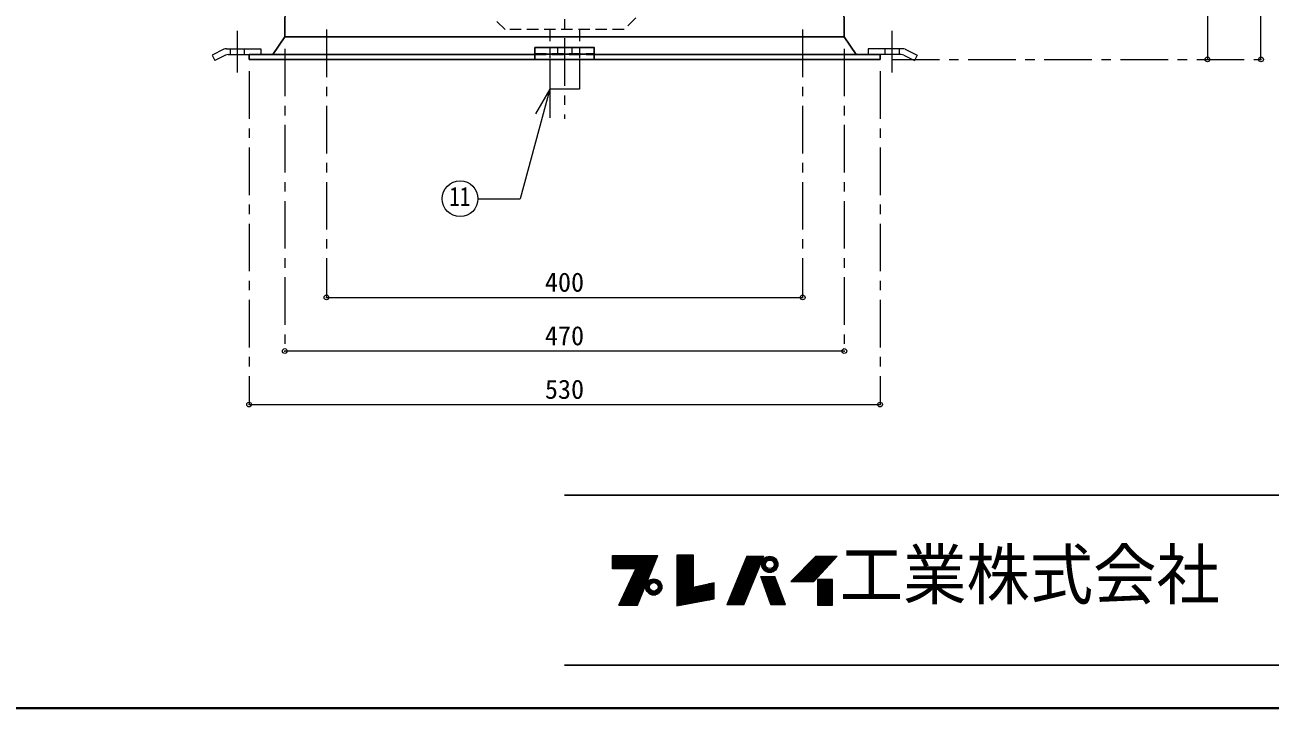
# Model space of a CAD drawing. Units: millimetres, scale not verified. Extents: x -1698 to 1542, y -1086 to 1162.
# Drawn here: x -532 to 514, y -1086 to -512 of the extents above; entities that cross this region are included whole.
import ezdxf
from ezdxf.enums import TextEntityAlignment as Align

# ---------------------------------------------------------------- set-up
doc = ezdxf.new("R2010")
doc.units = ezdxf.units.MM
doc.header["$LTSCALE"] = 8
doc.header["$PDMODE"] = 32
doc.header["$PDSIZE"] = 4
doc.linetypes.add('CHAIN1', pattern=[8, 5, -1, 1, -1])
doc.linetypes.add('DASHED1', pattern=[1.8, 1.2, -0.6])
doc.layers.add('0-0', color=7, linetype='Continuous', lineweight=18)
doc.styles.add('ＭＳ ゴシック', font='')
doc.styles.get('ＭＳ ゴシック').set_extended_font_data('MS Gothic')

msp = doc.modelspace()

# ---------------------------------------------------------------- linework, layer by layer
at = {"layer": '0-0', "color": 4, "linetype": 'CHAIN1', "lineweight": 9}
for p, q in [((-78.241, 52.349), (-78.241, -591.469)), ((-353.241, -517.469), (-353.241, -552.469)), ((-278.241, -516.469), (-278.241, -741.469)), ((121.759, -516.469), (121.759, -741.469)), ((196.759, -517.469), (196.759, -552.469)), ((-313.241, -532.469), (-313.241, -786.469)), ((156.759, -532.469), (156.759, -786.469)), ((196.759, -541.469), (506.759, -541.469)), ((-343.241, -551.469), (-343.241, -831.469)), ((186.759, -551.469), (186.759, -831.469))]:
    msp.add_line(p, q, dxfattribs=at)
at = {"layer": '0-0', "color": 4, "lineweight": 9}
for p, q in [((506.759, -541.469), (506.759, 17.349)), ((461.759, -66.469), (461.759, -541.469)), ((-278.241, -741.469), (121.759, -741.469)), ((156.759, -786.469), (-313.241, -786.469)), ((-343.241, -831.469), (186.759, -831.469))]:
    msp.add_line(p, q, dxfattribs=at)
at = {"layer": '0-0', "color": 5, "lineweight": 25}
for p, q in [((156.759, -522.469), (152.101, -97.651)), ((-309.272, -160.469), (-313.241, -522.469)), ((-313.241, -522.469), (-323.241, -537.469)), ((-313.241, -522.469), (156.759, -522.469)), ((156.759, -522.469), (166.759, -537.469)), ((-103.241, -531.469), (-103.241, -541.469)), ((-343.241, -537.469), (-343.241, -541.469)), ((-343.241, -537.469), (-103.241, -537.469)), ((-343.241, -541.469), (186.759, -541.469)), ((-103.241, -536.997), (-53.241, -536.997)), ((-53.241, -537.469), (186.759, -537.469)), ((186.759, -537.469), (186.759, -541.469))]:
    msp.add_line(p, q, dxfattribs=at)
at = {"layer": '0-0', "color": 4, "linetype": 'DASHED1', "lineweight": 9}
for p, q in [((-128.241, -516.469), (-138.241, -506.469)), ((-18.241, -506.469), (-28.241, -516.469)), ((-28.241, -516.469), (-128.241, -516.469)), ((-90.741, -516.469), (-90.741, -541.469)), ((-65.741, -516.469), (-65.741, -541.469)), ((-359.241, -532.469), (-359.241, -537.469)), ((-347.241, -532.469), (-347.241, -537.469)), ((190.759, -532.469), (190.759, -537.469)), ((202.759, -532.469), (202.759, -537.469)), ((-103.241, -537.469), (-53.241, -537.469))]:
    msp.add_line(p, q, dxfattribs=at)
at = {"layer": '0-0'}
for p, q in [((-362.061, -532.469), (-333.241, -532.469)), ((-333.241, -532.469), (-333.241, -537.469)), ((176.759, -532.469), (176.759, -537.469)), ((205.579, -532.469), (176.759, -532.469)), ((-363.116, -537.997), (-372.061, -542.469)), ((-360.88, -537.469), (-343.241, -537.469)), ((-90.741, -541.469), (-90.741, -566.469)), ((-65.741, -541.469), (-65.741, -566.469)), ((204.398, -537.469), (186.759, -537.469)), ((206.634, -537.997), (215.579, -542.469)), ((-90.716, -566.444), (-115.384, -658.504)), ((-90.716, -566.444), (-102.716, -587.228)), ((-65.741, -566.469), (-90.741, -566.469)), ((-90.716, -566.444), (-90.716, -590.444)), ((-150.987, -658.504), (-115.384, -658.504)), ((-37.898, -958.629), (0.029, -958.629)), ((-37.898, -958.965), (-0.11, -958.965)), ((-37.898, -959.469), (-0.318, -959.469)), ((-37.898, -959.973), (-0.527, -959.973)), ((-37.898, -960.477), (-0.735, -960.477)), ((-37.898, -961.149), (-1.013, -961.149)), ((-1.222, -961.653), (-37.898, -961.653)), ((-37.898, -962.157), (-1.43, -962.157)), ((-17.066, -999.957), (0.238, -958.125)), ((16.198, -957.957), (16.198, -1000.461)), ((30.142, -957.957), (16.198, -957.957)), ((16.198, -958.629), (30.142, -958.629)), ((16.198, -958.965), (30.142, -958.965)), ((16.198, -959.469), (30.142, -959.469)), ((16.198, -959.973), (30.142, -959.973)), ((16.198, -960.477), (30.142, -960.477)), ((16.198, -961.149), (30.142, -961.149)), ((16.198, -961.653), (30.142, -961.653)), ((16.198, -962.157), (30.142, -962.157)), ((74.83, -958.797), (58.03, -999.621)), ((72.31, -999.621), (89.278, -958.797)), ((73.447, -962.157), (87.881, -962.157)), ((73.655, -961.653), (88.091, -961.653)), ((73.862, -961.149), (88.3, -961.149)), ((74.138, -960.477), (88.58, -960.477)), ((74.346, -959.973), (88.774, -959.973)), ((74.553, -959.469), (88.999, -959.469)), ((74.83, -958.797), (89.278, -958.797)), ((88.674, -961.653), (99.625, -961.653)), ((89.239, -960.981), (99.06, -960.981)), ((90.212, -960.141), (98.087, -960.141)), ((91.393, -959.469), (96.907, -959.469)), ((129.598, -962.157), (147.646, -962.157)), ((130.102, -961.653), (148.114, -961.653)), ((130.606, -961.149), (148.582, -961.149)), ((131.11, -979.965), (150.766, -958.797)), ((131.278, -960.477), (149.206, -960.477)), ((131.782, -959.973), (149.674, -959.973)), ((132.286, -959.469), (150.142, -959.469)), ((-37.898, -962.661), (-1.639, -962.661)), ((-37.898, -963.165), (-1.847, -963.165)), ((-37.898, -963.669), (-2.055, -963.669)), ((-37.898, -964.005), (-2.194, -964.005)), ((-37.898, -964.677), (-2.472, -964.677)), ((-37.898, -965.181), (-2.681, -965.181)), ((-37.898, -965.685), (-2.889, -965.685)), ((-37.898, -966.189), (-3.098, -966.189)), ((-37.898, -966.693), (-3.306, -966.693)), ((-37.898, -967.197), (-3.515, -967.197)), ((-37.898, -967.701), (-3.723, -967.701)), ((-37.898, -968.205), (-3.932, -968.205)), ((-37.898, -968.709), (-4.14, -968.709)), ((-18.41, -969.381), (-37.898, -969.381)), ((-32.522, -999.957), (-18.41, -969.381)), ((-5.6, -972.237), (-19.728, -972.237)), ((-5.391, -971.733), (-19.496, -971.733)), ((-5.113, -971.061), (-19.186, -971.061)), ((-4.905, -970.557), (-18.953, -970.557)), ((-4.627, -969.885), (-18.643, -969.885)), ((-4.418, -969.381), (-18.41, -969.381)), ((16.198, -962.661), (30.142, -962.661)), ((16.198, -963.165), (30.142, -963.165)), ((16.198, -963.669), (30.142, -963.669)), ((16.198, -964.005), (30.142, -964.005)), ((16.198, -964.677), (30.142, -964.677)), ((16.198, -965.181), (30.142, -965.181)), ((16.198, -965.685), (30.142, -965.685)), ((16.198, -966.189), (30.142, -966.189)), ((16.198, -966.693), (30.142, -966.693)), ((16.198, -967.197), (30.142, -967.197)), ((16.198, -967.701), (30.142, -967.701)), ((16.198, -968.205), (30.142, -968.205)), ((16.198, -968.709), (30.142, -968.709)), ((16.198, -969.381), (30.142, -969.381)), ((16.198, -969.885), (30.142, -969.885)), ((16.198, -970.557), (30.142, -970.557)), ((16.198, -971.061), (30.142, -971.061)), ((16.198, -971.733), (30.142, -971.733)), ((16.198, -972.237), (30.142, -972.237)), ((69.299, -972.237), (83.692, -972.237)), ((69.506, -971.733), (83.901, -971.733)), ((69.783, -971.061), (84.18, -971.061)), ((69.99, -970.557), (84.39, -970.557)), ((70.267, -969.885), (84.669, -969.885)), ((70.474, -969.381), (84.879, -969.381)), ((70.751, -968.709), (85.158, -968.709)), ((70.958, -968.205), (85.368, -968.205)), ((71.166, -967.701), (85.577, -967.701)), ((71.373, -967.197), (85.786, -967.197)), ((71.58, -966.693), (85.996, -966.693)), ((71.806, -966.189), (86.205, -966.189)), ((71.995, -965.685), (86.415, -965.685)), ((72.203, -965.181), (86.624, -965.181)), ((72.41, -964.677), (86.834, -964.677)), ((72.687, -964.005), (87.113, -964.005)), ((72.825, -963.669), (87.253, -963.669)), ((73.032, -963.165), (87.462, -963.165)), ((73.24, -962.661), (87.672, -962.661)), ((87.35, -965.685), (90.55, -965.685)), ((87.383, -965.013), (90.613, -965.013)), ((87.402, -966.525), (90.649, -966.525)), ((87.52, -964.173), (90.883, -964.173)), ((87.561, -967.365), (90.966, -967.365)), ((87.834, -963.165), (91.579, -963.165)), ((87.834, -968.205), (91.579, -968.205)), ((88.146, -962.493), (92.485, -962.493)), ((88.238, -969.045), (92.857, -969.045)), ((88.802, -969.885), (99.498, -969.885)), ((89.406, -970.557), (98.894, -970.557)), ((90.734, -971.565), (97.565, -971.565)), ((92.33, -972.237), (95.97, -972.237)), ((100.062, -969.045), (95.442, -969.045)), ((100.154, -962.493), (95.814, -962.493)), ((100.466, -963.165), (96.721, -963.165)), ((100.466, -968.205), (96.721, -968.205)), ((100.739, -967.365), (97.334, -967.365)), ((100.78, -964.173), (97.417, -964.173)), ((100.898, -966.525), (97.65, -966.525)), ((100.917, -965.013), (97.687, -965.013)), ((97.75, -965.685), (100.95, -965.685)), ((119.518, -972.237), (138.286, -972.237)), ((120.022, -971.733), (138.754, -971.733)), ((120.694, -971.061), (139.378, -971.061)), ((121.198, -970.557), (139.846, -970.557)), ((121.87, -969.885), (140.47, -969.885)), ((122.374, -969.381), (140.938, -969.381)), ((123.046, -968.709), (141.562, -968.709)), ((123.55, -968.205), (142.03, -968.205)), ((124.054, -967.701), (142.498, -967.701)), ((124.558, -967.197), (142.966, -967.197)), ((125.062, -966.693), (143.434, -966.693)), ((125.566, -966.189), (143.902, -966.189)), ((126.07, -965.685), (144.37, -965.685)), ((126.574, -965.181), (144.886, -965.181)), ((127.078, -964.677), (145.306, -964.677)), ((127.75, -964.005), (145.93, -964.005)), ((128.086, -963.669), (146.242, -963.669)), ((128.59, -963.165), (146.71, -963.165)), ((129.094, -962.661), (147.178, -962.661)), ((-10.117, -983.157), (-24.768, -983.157)), ((-9.7, -982.149), (-24.303, -982.149)), ((-9.352, -981.309), (-23.915, -981.309)), ((-9.074, -980.637), (-23.605, -980.637)), ((-8.727, -979.797), (-23.218, -979.797)), ((-22.907, -979.125), (-8.449, -979.125)), ((-8.101, -978.285), (-22.52, -978.285)), ((-7.754, -977.445), (-22.132, -977.445)), ((-7.476, -976.773), (-21.822, -976.773)), ((-21.434, -975.933), (-7.129, -975.933)), ((-6.851, -975.261), (-21.124, -975.261)), ((-6.573, -974.589), (-20.762, -974.589)), ((-20.426, -973.749), (-6.225, -973.749)), ((-5.947, -973.077), (-20.116, -973.077)), ((-9.92, -983.157), (-6.557, -983.157)), ((-9.606, -982.149), (-5.861, -982.149)), ((-9.202, -981.309), (-4.583, -981.309)), ((-8.766, -980.637), (2.185, -980.637)), ((-8.034, -979.797), (1.454, -979.797)), ((-7.228, -979.125), (0.647, -979.125)), ((-5.632, -978.285), (-0.948, -978.285)), ((2.622, -981.309), (-1.998, -981.309)), ((3.026, -982.149), (-0.719, -982.149)), ((3.34, -983.157), (-0.023, -983.157)), ((16.198, -973.077), (30.142, -973.077)), ((16.198, -973.749), (30.142, -973.749)), ((16.198, -974.589), (30.142, -974.589)), ((16.198, -975.261), (30.142, -975.261)), ((16.198, -975.933), (30.142, -975.933)), ((16.198, -976.773), (30.142, -976.773)), ((16.198, -977.445), (30.142, -977.445)), ((16.198, -978.285), (30.142, -978.285)), ((16.198, -979.125), (30.142, -979.125)), ((16.198, -979.797), (30.142, -979.797)), ((16.198, -980.637), (30.142, -980.637)), ((16.198, -981.309), (30.142, -981.309)), ((16.198, -982.149), (30.142, -982.149)), ((16.198, -983.157), (30.142, -983.157)), ((47.446, -983.157), (38.418, -983.157)), ((47.446, -982.149), (42.932, -982.149)), ((64.805, -983.157), (79.153, -983.157)), ((65.22, -982.149), (79.572, -982.149)), ((65.566, -981.309), (79.921, -981.309)), ((65.842, -980.637), (80.2, -980.637)), ((66.188, -979.797), (80.549, -979.797)), ((66.464, -979.125), (80.829, -979.125)), ((66.81, -978.285), (81.178, -978.285)), ((67.156, -977.445), (81.527, -977.445)), ((67.438, -976.773), (81.806, -976.773)), ((67.774, -975.933), (82.155, -975.933)), ((68.055, -975.261), (82.435, -975.261)), ((68.331, -974.589), (82.714, -974.589)), ((68.677, -973.749), (83.063, -973.749)), ((68.953, -973.077), (83.343, -973.077)), ((86.816, -975.933), (98.58, -975.933)), ((87.108, -976.773), (98.89, -976.773)), ((87.342, -977.445), (99.137, -977.445)), ((87.634, -978.285), (99.447, -978.285)), ((87.925, -979.125), (99.757, -979.125)), ((88.159, -979.797), (100.005, -979.797)), ((88.451, -980.637), (100.315, -980.637)), ((88.684, -981.309), (100.562, -981.309)), ((88.976, -982.149), (100.872, -982.149)), ((89.327, -983.157), (101.244, -983.157)), ((107.254, -999.453), (98.518, -975.765)), ((111.79, -979.965), (131.11, -979.965)), ((112.63, -979.125), (131.89, -979.125)), ((113.47, -978.285), (132.67, -978.285)), ((114.31, -977.445), (133.45, -977.445)), ((114.982, -976.773), (134.074, -976.773)), ((115.822, -975.933), (134.854, -975.933)), ((116.494, -975.261), (135.478, -975.261)), ((117.166, -974.589), (136.102, -974.589)), ((118.006, -973.749), (136.882, -973.749)), ((118.678, -973.077), (137.506, -973.077)), ((134.134, -979.125), (146.902, -979.125)), ((134.134, -979.797), (146.902, -979.797)), ((134.134, -980.637), (146.902, -980.637)), ((134.134, -981.309), (146.902, -981.309)), ((134.134, -982.149), (146.902, -982.149)), ((134.134, -983.157), (146.902, -983.157)), ((-14.425, -993.573), (-29.576, -993.573)), ((-14.147, -992.901), (-29.266, -992.901)), ((-13.8, -992.061), (-28.878, -992.061)), ((-13.452, -991.221), (-28.49, -991.221)), ((-13.105, -990.381), (-28.102, -990.381)), ((-12.758, -989.541), (-27.715, -989.541)), ((-12.48, -988.869), (-27.405, -988.869)), ((-12.132, -988.029), (-27.017, -988.029)), ((-11.785, -987.189), (-26.629, -987.189)), ((-11.368, -986.181), (-26.138, -986.181)), ((-11.09, -985.509), (-25.854, -985.509)), ((-10.742, -984.669), (-25.466, -984.669)), ((-25.156, -983.997), (-10.464, -983.997)), ((-10.09, -984.669), (-6.89, -984.669)), ((-10.057, -983.997), (-6.827, -983.997)), ((-10.038, -985.509), (-6.791, -985.509)), ((-9.92, -986.181), (-6.557, -986.181)), ((-9.606, -987.189), (-5.861, -987.189)), ((-9.202, -988.029), (-4.583, -988.029)), ((-8.638, -988.869), (2.058, -988.869)), ((-8.034, -989.541), (1.454, -989.541)), ((-6.98, -990.381), (0.399, -990.381)), ((-5.11, -991.221), (-1.47, -991.221)), ((2.622, -988.029), (-1.998, -988.029)), ((3.026, -987.189), (-0.719, -987.189)), ((3.34, -986.181), (-0.023, -986.181)), ((3.458, -985.509), (0.21, -985.509)), ((3.477, -983.997), (0.247, -983.997)), ((0.31, -984.669), (3.51, -984.669)), ((16.198, -983.997), (30.142, -983.997)), ((16.198, -984.669), (30.142, -984.669)), ((16.198, -985.509), (47.446, -985.509)), ((16.198, -986.181), (47.446, -986.181)), ((16.198, -987.189), (47.446, -987.189)), ((16.198, -988.029), (47.446, -988.029)), ((16.198, -988.869), (47.446, -988.869)), ((16.198, -989.541), (47.446, -989.541)), ((16.198, -990.381), (47.446, -990.381)), ((16.198, -991.221), (47.446, -991.221)), ((16.198, -992.061), (47.446, -992.061)), ((16.198, -992.901), (47.446, -992.901)), ((16.198, -993.573), (47.446, -993.573)), ((47.446, -984.669), (31.647, -984.669)), ((47.446, -983.997), (34.656, -983.997)), ((60.519, -993.573), (74.824, -993.573)), ((60.795, -992.901), (75.103, -992.901)), ((61.141, -992.061), (75.452, -992.061)), ((61.487, -991.221), (75.801, -991.221)), ((61.832, -990.381), (76.15, -990.381)), ((62.178, -989.541), (76.499, -989.541)), ((62.455, -988.869), (76.779, -988.869)), ((62.8, -988.029), (77.128, -988.029)), ((63.146, -987.189), (77.477, -987.189)), ((63.561, -986.181), (77.896, -986.181)), ((63.837, -985.509), (78.175, -985.509)), ((64.183, -984.669), (78.526, -984.669)), ((64.459, -983.997), (78.804, -983.997)), ((89.619, -983.997), (101.554, -983.997)), ((89.852, -984.669), (101.802, -984.669)), ((90.144, -985.509), (102.111, -985.509)), ((90.378, -986.181), (102.359, -986.181)), ((90.728, -987.189), (102.731, -987.189)), ((91.02, -988.029), (103.041, -988.029)), ((91.294, -988.869), (103.351, -988.869)), ((91.545, -989.541), (103.598, -989.541)), ((91.837, -990.381), (103.908, -990.381)), ((92.129, -991.221), (104.218, -991.221)), ((92.421, -992.061), (104.528, -992.061)), ((92.713, -992.901), (104.837, -992.901)), ((92.946, -993.573), (105.085, -993.573)), ((134.134, -983.997), (146.902, -983.997)), ((134.134, -984.669), (146.902, -984.669)), ((134.134, -985.509), (146.902, -985.509)), ((134.134, -986.181), (146.902, -986.181)), ((134.134, -987.189), (146.902, -987.189)), ((134.134, -988.029), (146.902, -988.029)), ((134.134, -988.869), (146.902, -988.869)), ((134.134, -989.541), (146.902, -989.541)), ((134.134, -990.381), (146.902, -990.381)), ((134.134, -991.221), (146.902, -991.221)), ((134.134, -992.061), (146.902, -992.061)), ((134.134, -992.901), (146.902, -992.901)), ((134.134, -993.573), (146.902, -993.573)), ((-32.522, -999.957), (-17.066, -999.957)), ((-16.719, -999.117), (-32.134, -999.117)), ((-16.302, -998.109), (-31.669, -998.109)), ((-15.954, -997.269), (-31.282, -997.269)), ((-15.607, -996.429), (-30.894, -996.429)), ((-15.19, -995.421), (-30.429, -995.421)), ((-14.842, -994.581), (-30.041, -994.581)), ((16.198, -994.581), (47.446, -994.581)), ((16.198, -995.421), (43.77, -995.421)), ((16.198, -996.429), (38.255, -996.429)), ((16.198, -997.269), (33.66, -997.269)), ((16.198, -998.109), (29.065, -998.109)), ((16.198, -999.117), (23.55, -999.117)), ((72.31, -999.621), (58.03, -999.621)), ((58.237, -999.117), (72.519, -999.117)), ((58.652, -998.109), (72.938, -998.109)), ((58.998, -997.269), (73.287, -997.269)), ((59.343, -996.429), (73.637, -996.429)), ((59.758, -995.421), (74.056, -995.421)), ((60.104, -994.581), (74.405, -994.581)), ((93.297, -994.581), (105.457, -994.581)), ((93.646, -995.421), (105.767, -995.421)), ((93.939, -996.429), (106.139, -996.429)), ((94.231, -997.269), (106.448, -997.269)), ((94.523, -998.109), (106.758, -998.109)), ((94.873, -999.117), (107.13, -999.117)), ((94.99, -999.453), (107.254, -999.453)), ((134.134, -994.581), (146.902, -994.581)), ((134.134, -995.421), (146.902, -995.421)), ((134.134, -996.429), (146.902, -996.429)), ((134.134, -997.269), (146.902, -997.269)), ((134.134, -998.109), (146.902, -998.109)), ((134.134, -999.117), (146.902, -999.117))]:
    msp.add_line(p, q, dxfattribs=at)
at = {"layer": '0-0', "linetype": 'DASHED1'}
for p, q in [((-84.241, -531.469), (-84.241, -536.469)), ((-72.241, -531.469), (-72.241, -536.469)), ((-103.241, -536.469), (-53.241, -536.469))]:
    msp.add_line(p, q, dxfattribs=at)
at = {"layer": '0-0', "color": 6, "lineweight": 25}
for p, q in [((-78.241, -907.612), (1505.759, -907.612)), ((1505.759, -1050.469), (-78.241, -1050.469))]:
    msp.add_line(p, q, dxfattribs=at)
at = {"layer": '0-0', "color": 1, "lineweight": 40}
msp.add_line((1541.759, -1086.469), (-1698.241, -1086.469), dxfattribs=at)
at = {"layer": '0-0'}
for points in [[(-364.297, -532.997), (-374.297, -537.997), (-372.061, -542.469)], [(207.815, -532.997), (217.815, -537.997), (215.579, -542.469)], [(-37.898, -969.381), (-37.898, -958.125), (0.238, -958.125)], [(16.198, -1000.461), (47.446, -994.749), (47.446, -981.141), (30.142, -985.005), (30.142, -957.957)], [(111.79, -979.965), (132.958, -958.797), (150.766, -958.797)], [(94.99, -999.453), (86.758, -975.765), (98.518, -975.765)]]:
    msp.add_lwpolyline(points, dxfattribs=at)
at = {"layer": '0-0', "color": 5, "lineweight": 25}
msp.add_lwpolyline([(-103.241, -531.469), (-53.241, -531.469), (-53.241, -541.469)], dxfattribs=at)
at = {"layer": '0-0'}
msp.add_lwpolyline([(134.134, -978.285), (134.134, -999.957), (146.902, -999.957), (146.902, -978.285)], close=True, dxfattribs=at)
for centre, radius in [((-165.987, -658.504), 15), ((94.15, -965.685), 6.8), ((94.15, -965.685), 3.6), ((-3.29, -984.669), 6.8), ((-3.29, -984.669), 3.6)]:
    msp.add_circle(centre, radius, dxfattribs=at)
for centre, start, end in [((-362.061, -537.469), 90, 116.56505), ((205.579, -537.469), 63.43495, 90), ((-360.88, -542.469), 90, 116.56505), ((204.398, -542.469), 63.43495, 90)]:
    msp.add_arc(centre, 5, start, end, dxfattribs=at)
at = {"layer": '0-0', "color": 1}
for p in [(461.759, -541.469), (506.759, -541.469), (-278.241, -741.469), (121.759, -741.469), (-313.241, -786.469), (156.759, -786.469), (-343.241, -831.469), (186.759, -831.469)]:
    msp.add_point(p, dxfattribs=at)

# ---------------------------------------------------------------- texts
at = {"layer": '0-0', "style": 'ＭＳ ゴシック'}
for s, height, width, p in [('11', 16.13, 0.8, (-174.987, -669.504)), ('工業株式会社', 41.06, 0.95, (152.902, -1007.041))]:
    msp.add_text(s, height=height, dxfattribs=dict(at, width=width)).set_placement(p, align=Align.BOTTOM_LEFT)
for s, p in [('400', (-94.741, -741.469)), ('470', (-94.741, -786.469)), ('530', (-94.741, -831.469))]:
    msp.add_text(s, height=16.13, dxfattribs=at).set_placement(p, align=Align.BOTTOM_LEFT)

doc.saveas('drawing.dxf')
